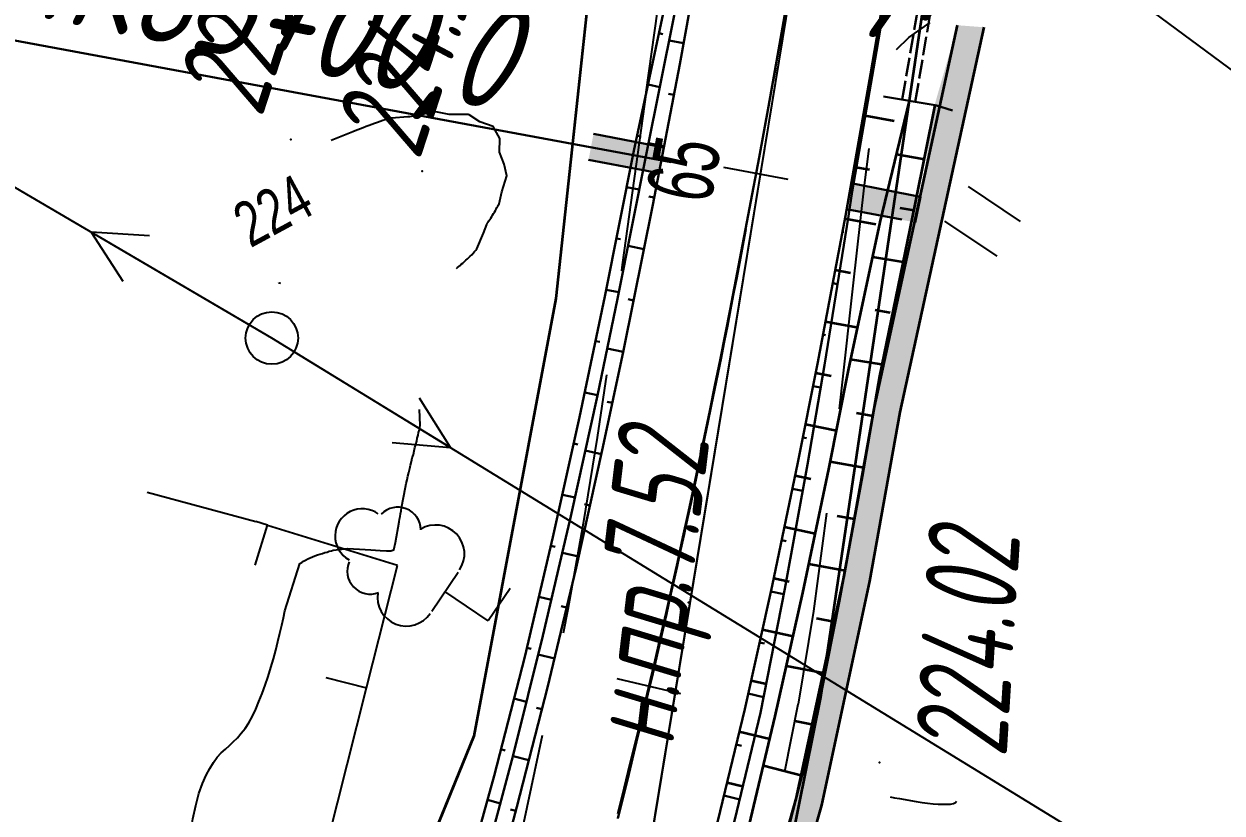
# Model space of a CAD drawing. Header units: millimetres. Extents: x -1799 to 6962, y -1020 to 4121.
# Drawn here: x 3653.22 to 3698.94, y 2945.39 to 2975.51 of the extents above; entities that cross this region are included whole.
import ezdxf
from ezdxf import colors
from ezdxf.entities.mleader import LeaderData, LeaderLine
from ezdxf.math import Vec2, Vec3

# ---------------------------------------------------------------- set-up
doc = ezdxf.new("R2010")
doc.units = ezdxf.units.MM
for name, pattern in [('ACAD_ISO02W100', [15, 12, -3]), ('CONTI', [0]), ('DASHED', [0.75, 0.5, -0.25]), ('STROT', [1.7, 0.5, -1.2])]:
    doc.linetypes.add(name, pattern=pattern)
for name, color, linetype, lineweight in [('10', 1, 'Continuous', 35), ('КОПИЯ_ОСЬ_13_ОТКОСЫ', 7, 'Continuous', 30), ('ОСЬ_ВЕРХ_ПОКРЫТИЯ_ГРАНИЦЫ_ПОЛОС', 7, 'Continuous', 30), ('ОСЬ_ВЕРХ_ПОКРЫТИЯ_ОСЬ', 1, 'Continuous', 30), ('Ось_примыкания', 1, 'Continuous', 35), ('Отметки', 5, 'Continuous', 30), ('Привязка', 250, 'Continuous', 35), ('Тротуар', 40, 'Continuous', 35), ('Трубы мет.', 7, 'ACAD_ISO02W100', 30), ('Уклоны ПЧ', 5, 'Continuous', 30)]:
    doc.layers.add(name, color=color, linetype=linetype, lineweight=lineweight)
for name, color, linetype in [('GOR_BDEFAULT', 212, 'CONTI'), ('NAD_MDEFAULT', 7, 'CONTI'), ('PI_OTDEFAULT', 172, 'CONTI'), ('PI_TTDEFAULT', 5, 'CONTI'), ('SIT_LDEFAULT', 7, 'CONTI'), ('USLZNDEFAULT', 7, 'CONTI'), ('ZAPSKDEFAULT', 7, 'CONTI'), ('КОПИЯ_ОСЬ_ТАНГЕНСЫ', 1, 'Continuous'), ('ОСЬ_ВЕРХ_ПОКРЫТИЯ_ПИКЕТЫ', 1, 'Continuous'), ('ОСЬ_ВЕРХ_ПОКРЫТИЯ_ТАНГЕНСЫ', 1, 'Continuous'), ('разметка', 7, 'Continuous')]:
    doc.layers.add(name, color=color, linetype=linetype)
doc.styles.add('eskd', font='spds.shx', dxfattribs={"width": 1.2, "oblique": 15})
doc.styles.add('SHRFT', font='TXT', dxfattribs={"width": 3.5})
doc.styles.get("Standard").update_dxf_attribs({"font": 'arial.ttf'})
doc.styles.add('ГОСТ', font='', dxfattribs={"oblique": 15, "height": 4})
doc.styles.get('ГОСТ').set_extended_font_data('GOST type A')

# ---------------------------------------------------------------- blocks, each defined once
blk = doc.blocks.new('BL_2011')
at = {"color": 0}
for p, q in [((0, 0), (0, 2.4)), ((1.6, 0), (1.6, 2.4))]:
    blk.add_line(p, q, dxfattribs=at)
blk = doc.blocks.new('BL_104')
at = {"color": 0}
for p, q in [((-0.9, 2), (0.9, 2)), ((0, 0), (0, 2)), ((1.5, 0), (0, 0))]:
    blk.add_line(p, q, dxfattribs=at)
for centre, radius, start, end in [((0, 5.8), 1.04, 358, 185), ((-0.94, 4.8), 0.88, 100, 235), ((0.94, 4.8), 0.88, 305, 80), ((-1, 3.1), 1.1, 115, 270), ((1, 3.1), 1.1, 270, 65)]:
    blk.add_arc(centre, radius, start, end, dxfattribs=at)
blk = doc.blocks.new('BL_20')
at = {"color": 0}
blk.add_circle((0, 0), 1, dxfattribs=at)
blk = doc.blocks.new('*U52')
at = {"layer": 'КОПИЯ_ОСЬ_13_ОТКОСЫ'}
for points in [[(411.850036621094, 715.5778198242191), (413.092803955078, 720.085083007813), (414.262298583984, 724.62109375), (415.339965820313, 729.1884155273441), (416.357879638672, 733.77783203125), (417.323059082031, 738.386962890625), (418.421752929688, 743.9408569335941), (419.550323486328, 749.184814453125), (419.917907714844, 750.937133789063), (420.281829833984, 752.69140625), (420.747406005859, 755.3893432617191), (421.358703613281, 758.9920043945309), (422.112457275391, 763.5032348632809), (422.738861083984, 767.755004882813), (423.951141357422, 776.461547851563)], [(412.617462158203, 716.339111328125), (413.82421875, 720.8670043945309), (414.958526611328, 725.421508789063), (416.027038574219, 729.999633789063), (417.036956787109, 734.5986938476559), (417.807434082031, 738.2914428710941), (418.909423828125, 743.8502807617191), (419.971374511719, 749.110229492188), (420.316650390625, 750.867431640625), (420.658264160156, 752.6264038085941), (421.108001708984, 755.328125), (421.698089599609, 758.9353637695309), (422.073577880859, 761.191650390625), (422.425231933594, 763.4517211914059), (423.063507080078, 767.7017211914059), (424.178009033203, 775.4231567382809)], [(419.388305664063, 748.432006835938), (419.539123535156, 748.399536132813)], [(418.967498779297, 746.4767456054691), (419.420013427734, 746.37939453125)], [(418.546722412109, 744.5215454101559), (418.708160400391, 744.48681640625)], [(418.148895263672, 742.5615844726559), (418.634887695313, 742.4653930664059)], [(417.760772705078, 740.599609375), (417.922241210938, 740.567626953125)], [(417.372650146484, 738.6376342773441), (417.857055664063, 738.541748046875)], [(416.965515136719, 736.6795043945309), (417.12744140625, 736.6455688476559)], [(416.555572509766, 734.7219848632809), (417.041442871094, 734.620239257813)], [(416.133697509766, 732.7670288085941), (416.294311523438, 732.7313842773441)], [(415.700622558594, 730.814453125), (416.182495117188, 730.7075805664059)], [(415.26318359375, 728.862915039063), (415.422271728516, 728.8253784179691)], [(414.803894042969, 726.9163208007809), (415.281127929688, 726.8037719726559)], [(414.344573974609, 724.9697875976559), (414.505401611328, 724.931884765625)], [(413.852447509766, 723.031372070313), (414.332427978516, 722.907592773438)], [(413.353118896484, 721.0947265625), (413.518890380859, 721.0519409179691)], [(412.838317871094, 719.1621704101559), (413.333465576172, 719.025634765625)]]:
    blk.add_lwpolyline(points, dxfattribs=at)
blk = doc.blocks.new('_None')

msp = doc.modelspace()

# ---------------------------------------------------------------- hatches: boundary and pattern name
at = {"layer": 'Тротуар', "lineweight": 30, "ltscale": 7}
for points in [[(3689.855972484404, 2975.383583003108), (3688.849431122662, 2975.461304333446), (3687.986193869156, 2972.475815641147), (3687.422746560196, 2968.916527452332), (3687.20929166204, 2967.937323836063), (3685.670514171603, 2960.878331534018), (3684.512979066154, 2954.426437493798), (3682.689804481672, 2945.928636242089), (3678.467887221583, 2931.065654819285), (3675.168710929933, 2920.675171074842), (3672.484654130365, 2913.344182007399), (3668.355003627375, 2905.03394244836), (3664.503893099327, 2898.174161877868), (3661.321862909166, 2892.933164621157), (3657.76275808886, 2886.142319357407), (3654.92116472321, 2880.858115817805), (3652.984006226741, 2877.357568754268), (3649.399106152743, 2871.89296175578), (3648.876112619715, 2871.064259735321), (3648.641903625141, 2870.73872756624), (3644.543915746452, 2864.28449616154), (3645.123415803633, 2863.413412258414), (3645.398887537778, 2863.788867984352), (3649.482122478288, 2870.196429036011), (3653.840763983239, 2876.840481138242), (3655.799043135028, 2880.379194333603), (3658.649217661246, 2885.679355329287), (3662.201051015765, 2892.456134440762), (3665.367730172331, 2897.670115811204), (3669.239317189271, 2904.566370073159), (3673.404727463445, 2912.948570265819), (3676.115233359431, 2920.351799994161), (3679.425638823692, 2930.777649092873), (3683.660690165541, 2945.6868681837), (3685.494276915919, 2954.233200452675), (3686.651521627509, 2960.68347588965)], [(3677.647848233037, 2970.785160158214), (3674.954189892343, 2971.3093798658), (3674.766430555648, 2970.327164803085), (3677.454094223687, 2969.813393465628)], [(3684.787766846692, 2969.431399139029), (3684.610113420969, 2968.445721229923), (3687.2089507742, 2967.935760045809), (3687.422360158826, 2968.914754873526)]]:
    msp.add_hatch(color=256, dxfattribs=at).paths.add_polyline_path(points)

# ---------------------------------------------------------------- linework, layer by layer
at = {"layer": '10'}
for p, q in [((3677.525964376351, 3002.273480734241), (3673.515964376575, 2965.033480734949)), ((3683.625964376444, 2949.803480734502), (3687.625964376444, 2976.713480734651)), ((3683.625964376444, 2949.803480734502), (3687.625964376444, 2976.713480734651)), ((3673.515964376575, 2965.033480734949), (3670.385964376686, 2948.323480734986)), ((3675.755964376332, 2910.583480734763), (3683.625964376444, 2949.803480734502)), ((3675.755964376332, 2910.583480734763), (3683.625964376444, 2949.803480734502)), ((3670.385964376686, 2948.323480734986), (3653.765964376575, 2907.463480734651))]:
    msp.add_line(p, q, dxfattribs=at)
msp.add_lwpolyline([(3751.805964376612, 3114.223480734428), (3724.9359643765, 3097.063480734279), (3708.645964376463, 3083.113480734092), (3696.475964376537, 3067.103480734316), (3689.535964376593, 3053.053480734502), (3682.645964376463, 3028.403480735061), (3677.525964376351, 3002.273480734241), (3673.515964376575, 2965.033480734949), (3670.385964376686, 2948.323480734986), (3653.765964376575, 2907.463480734651), (3639.005964376332, 2882.743480734912), (3625.715964376295, 2865.653480735061), (3592.505964376332, 2834.923480734614), (3493.495964376556, 2731.233480734204), (3483.275964376351, 2723.163480734837), (3391.29596437637, 2664.393480734353), (3376.695964376277, 2652.193480734167), (3361.055964376612, 2633.243480734912), (3356.615964376668, 2613.263480734465), (3360.79596437637, 2590.303480734502)], dxfattribs=at)
at = {"layer": 'GOR_BDEFAULT', "color": 212, "flags": 128}
for points, elevation in [([(3667.251700376402, 2971.919213734952), (3667.171700376444, 2971.899216735189), (3667.091700376428, 2971.879212735606), (3667.011700376412, 2971.849213735585), (3666.911700376435, 2971.819214735565), (3666.8117003764, 2971.789216734854), (3666.711700376423, 2971.749215735507), (3666.601700376437, 2971.70921473523), (3666.501700376402, 2971.669213734952), (3666.391700376416, 2971.629212735606), (3666.28170037643, 2971.589211735328), (3666.171700376444, 2971.549218735111), (3666.0617003764, 2971.509217735765), (3665.961700376423, 2971.469216735487), (3665.861700376447, 2971.429215735209), (3665.771700376421, 2971.389214735863)], 224), ([(3667.251700376402, 2971.919213734952), (3667.171700376444, 2971.899216735189), (3667.091700376428, 2971.879212735606), (3667.011700376412, 2971.849213735585), (3666.911700376435, 2971.819214735565), (3666.8117003764, 2971.789216734854), (3666.711700376423, 2971.749215735507), (3666.601700376437, 2971.70921473523), (3666.501700376402, 2971.669213734952), (3666.391700376416, 2971.629212735606), (3666.28170037643, 2971.589211735328), (3666.171700376444, 2971.549218735111), (3666.0617003764, 2971.509217735765), (3665.961700376423, 2971.469216735487), (3665.861700376447, 2971.429215735209), (3665.771700376421, 2971.389214735863)], 224), ([(3669.731700376442, 2966.179215735209), (3669.771700376421, 2966.20921473523), (3669.8117003764, 2966.249215735507), (3669.861700376447, 2966.289216734854), (3669.911700376435, 2966.339211735328), (3669.971700376433, 2966.379212735606), (3670.021700376421, 2966.429215735209), (3670.081700376419, 2966.489212735009), (3670.141700376416, 2966.539216734854), (3670.191700376405, 2966.589211735328), (3670.251700376402, 2966.649216735189), (3670.3117003764, 2966.699212734972), (3670.361700376447, 2966.759217735765), (3670.411700376435, 2966.819214735565), (3670.461700376423, 2966.869217735169), (3670.501700376402, 2966.929215735209), (3670.761700376412, 2967.529213735287), (3670.881700376407, 2967.859215734911), (3670.901700376426, 2967.899216735189), (3670.931700376395, 2967.939217735467), (3670.961700376423, 2967.989212735009), (3671.001700376402, 2968.049218735111), (3671.03170037643, 2968.099213735585), (3671.071700376409, 2968.159211734695), (3671.101700376437, 2968.20921473523), (3671.141700376416, 2968.26921173503), (3671.171700376444, 2968.329216734891), (3671.211700376423, 2968.389214735863), (3671.241700376451, 2968.439217735467), (3671.271700376421, 2968.499215735507), (3671.301700376449, 2968.549218735111), (3671.331700376419, 2968.599213735585), (3671.351700376437, 2968.649216735189), (3671.451700376414, 2969.099213735585), (3671.651700376426, 2969.70921473523), (3671.54170037644, 2970.159211734695), (3671.371700376398, 2970.609215734911), (3671.381700376407, 2971.139214735863), (3671.131700376407, 2971.589211735328), (3670.621700376398, 2971.779213735287), (3670.211700376423, 2972.039216734854), (3670.171700376444, 2972.049218735111), (3670.121700376398, 2972.049218735111), (3670.071700376409, 2972.059212735307), (3670.021700376421, 2972.059212735307), (3669.961700376423, 2972.059212735307), (3669.901700376426, 2972.059212735307), (3669.851700376437, 2972.059212735307), (3669.79170037644, 2972.059212735307), (3669.741700376451, 2972.059212735307), (3669.681700376395, 2972.059212735307), (3669.631700376407, 2972.049218735111), (3669.571700376409, 2972.049218735111), (3669.53170037643, 2972.059212735307), (3669.481700376442, 2972.059212735307), (3669.441700376405, 2972.059212735307), (3668.941700376405, 2972.149216735189), (3668.881700376407, 2972.139214735863), (3668.821700376409, 2972.129212735606), (3668.751700376402, 2972.119217735169), (3668.681700376395, 2972.109215734911), (3668.601700376437, 2972.099213735585), (3668.521700376421, 2972.079216734891), (3668.441700376405, 2972.059212735307), (3668.371700376398, 2972.049218735111), (3668.29170037644, 2972.029213735287), (3668.211700376423, 2972.01921173503), (3668.131700376407, 2971.999215735507), (3668.0617003764, 2971.989212735009), (3667.991700376451, 2971.979210735683), (3667.931700376395, 2971.969216735487), (3667.871700376398, 2971.95921473523), (3667.251700376402, 2971.919213734952)], 224), ([(3665.771700376421, 2971.389214735863), (3664.941700376405, 2971.059212735307)], 224), ([(3662.961700376423, 2965.609215734911), (3662.951700376414, 2965.639214735863)], 226), ([(3662.961700376423, 2965.609215734911), (3662.951700376414, 2965.639214735863)], 226), ([(3663.021700376421, 2965.599213735585), (3662.961700376423, 2965.609215734911)], 226), ([(3663.021700376421, 2965.599213735585), (3662.961700376423, 2965.609215734911)], 226), ([(3663.021700376421, 2965.599213735585), (3662.961700376423, 2965.609215734911)], 226), ([(3663.021700376421, 2965.599213735585), (3662.961700376423, 2965.609215734911)], 226), ([(3646.761994376438, 2913.719098735054), (3646.961700376423, 2913.639214735863), (3647.161700376435, 2913.559212735307), (3647.361700376447, 2913.469216735487), (3647.571700376409, 2913.389214735863), (3647.771700376421, 2913.309212735307), (3647.981700376442, 2913.229210735683), (3648.191700376405, 2913.149216735189), (3648.401700376426, 2913.069214735565), (3648.611700376447, 2912.989212735009), (3648.821700376409, 2912.919213734952), (3649.021700376421, 2912.849213735585), (3649.231700376442, 2912.779213735287), (3649.421700376444, 2912.70921473523), (3649.611700376447, 2912.649216735189), (3649.79170037644, 2912.599213735585), (3649.961700376423, 2912.539216734854), (3650.131700376407, 2912.499215735507), (3650.28170037643, 2912.45921473523), (3650.421700376444, 2912.419213734952), (3650.551700376449, 2912.389214735863), (3651.361700376447, 2912.549218735111), (3651.651700376426, 2912.949212734972), (3652.691700376405, 2913.369217735169), (3652.871700376398, 2913.409211734695), (3653.071700376409, 2913.449212734972), (3653.29170037644, 2913.489212735009), (3653.511700376412, 2913.529213735287), (3653.751700376402, 2913.569214735565), (3653.991700376451, 2913.609215734911), (3654.241700376451, 2913.649216735189), (3654.491700376451, 2913.689217735467), (3654.741700376451, 2913.729210735683), (3654.981700376442, 2913.76921173503), (3655.221700376433, 2913.809212735307), (3655.441700376405, 2913.849213735585), (3655.661700376435, 2913.889214735863), (3655.861700376447, 2913.919213734952), (3656.04170037644, 2913.95921473523), (3657.071700376409, 2914.329216734891), (3657.261700376412, 2914.539216734854), (3657.451700376414, 2914.839211735328), (3657.471700376433, 2914.889214735863), (3657.501700376402, 2914.949212734972), (3657.53170037643, 2914.999215735507), (3657.5617003764, 2915.069214735565), (3657.601700376437, 2915.129212735606), (3657.631700376407, 2915.199212734972), (3657.671700376444, 2915.279213735287), (3657.711700376423, 2915.349213735585), (3657.751700376402, 2915.429215735209), (3657.79170037644, 2915.509217735765), (3657.831700376419, 2915.589211735328), (3657.881700376407, 2915.679215735209), (3657.921700376444, 2915.759217735765), (3657.961700376423, 2915.839211735328), (3658.011700376412, 2915.929215735209), (3658.051700376449, 2916.009217735765), (3658.091700376428, 2916.099213735585), (3658.131700376407, 2916.179215735209), (3658.171700376444, 2916.26921173503), (3658.211700376423, 2916.359215734911), (3658.251700376402, 2916.449212734972), (3658.28170037643, 2916.549218735111), (3658.3117003764, 2916.659211734695), (3658.341700376428, 2916.76921173503), (3658.371700376398, 2916.889214735863), (3658.391700376416, 2917.01921173503), (3658.421700376444, 2917.159211734695), (3658.431700376395, 2917.309212735307), (3658.451700376414, 2917.469216735487), (3658.461700376423, 2917.639214735863), (3658.461700376423, 2917.819214735565), (3658.461700376423, 2918.01921173503), (3658.461700376423, 2918.229210735683), (3658.451700376414, 2918.449212734972), (3658.451700376414, 2918.679215735209), (3658.431700376395, 2918.919213734952), (3658.421700376444, 2919.159211734695), (3658.411700376435, 2919.419213734952), (3658.391700376416, 2919.679215735209), (3658.371700376398, 2919.949212734972), (3658.361700376447, 2920.219216735487), (3658.341700376428, 2920.489212735009), (3658.321700376409, 2920.76921173503), (3658.3117003764, 2921.049218735111), (3658.29170037644, 2921.339211735328), (3658.28170037643, 2921.619217735169), (3658.261700376412, 2921.899216735189), (3658.251700376402, 2922.189217735467), (3658.241700376451, 2922.469216735487), (3658.241700376451, 2922.749215735507), (3658.231700376442, 2923.01921173503), (3658.231700376442, 2923.299218735111), (3658.231700376442, 2923.569214735565), (3658.231700376442, 2923.839211735328), (3658.231700376442, 2924.099213735585), (3658.241700376451, 2924.349213735585), (3658.251700376402, 2924.599213735585), (3658.261700376412, 2924.839211735328), (3658.28170037643, 2925.069214735565), (3658.301700376449, 2925.299218735111), (3658.321700376409, 2925.51921173503), (3658.341700376428, 2925.729210735683), (3658.371700376398, 2925.939217735467), (3658.401700376426, 2926.169213734952), (3658.431700376395, 2926.409211734695), (3658.461700376423, 2926.669213734952), (3658.501700376402, 2926.949212734972), (3658.53170037643, 2927.26921173503), (3658.571700376409, 2927.629212735606), (3658.611700376447, 2928.029213735287), (3658.641700376416, 2928.469216735487), (3658.681700376395, 2928.979210735683), (3658.721700376433, 2929.549218735111), (3658.751700376402, 2930.179215735209), (3658.78170037643, 2930.889214735863), (3658.821700376409, 2931.669213734952), (3658.851700376437, 2932.51921173503), (3658.881700376407, 2933.429215735209), (3658.911700376435, 2934.379212735606), (3658.951700376414, 2935.359215734911), (3658.981700376442, 2936.369217735169), (3659.021700376421, 2937.389214735863), (3659.071700376409, 2938.409211734695), (3659.121700376398, 2939.409211734695), (3659.171700376444, 2940.399216735189), (3659.231700376442, 2941.339211735328), (3659.301700376449, 2942.239212735009), (3659.381700376407, 2943.089211735328), (3659.461700376423, 2943.859215734911), (3659.5617003764, 2944.549218735111), (3659.661700376435, 2945.159211734695), (3659.78170037643, 2945.679215735209), (3659.901700376426, 2946.129212735606), (3660.03170037643, 2946.509217735765), (3660.171700376444, 2946.829216734891), (3660.3117003764, 2947.089211735328), (3660.451700376414, 2947.319214735565), (3660.601700376437, 2947.51921173503), (3660.751700376402, 2947.679215735209), (3660.911700376435, 2947.829216734891), (3661.0617003764, 2947.969216735487), (3661.211700376423, 2948.109215734911), (3661.371700376398, 2948.259217735765), (3661.511700376412, 2948.429215735209), (3661.661700376435, 2948.609215734911), (3661.801700376449, 2948.829216734891), (3661.941700376405, 2949.079216734891), (3662.071700376409, 2949.349213735585), (3662.191700376405, 2949.639214735863), (3662.3117003764, 2949.949212734972), (3662.431700376395, 2950.26921173503), (3662.54170037644, 2950.599213735585), (3662.641700376416, 2950.939217735467), (3662.741700376451, 2951.26921173503), (3662.831700376419, 2951.609215734911), (3662.911700376435, 2951.939217735467), (3662.991700376451, 2952.249215735507), (3663.0617003764, 2952.559212735307), (3663.131700376407, 2952.839211735328), (3663.181700376395, 2953.109215734911), (3663.751700376402, 2954.909211734695), (3663.821700376409, 2954.949212734972), (3663.891700376416, 2954.999215735507), (3663.971700376433, 2955.039216734854), (3664.051700376449, 2955.089211735328), (3664.141700376416, 2955.129212735606), (3664.231700376442, 2955.169213734952), (3664.321700376409, 2955.199212734972), (3664.421700376444, 2955.239212735009), (3664.511700376412, 2955.26921173503), (3664.611700376447, 2955.299218735111), (3664.701700376414, 2955.329216734891), (3664.79170037644, 2955.349213735585), (3664.871700376398, 2955.379212735606), (3664.951700376414, 2955.399216735189), (3665.021700376421, 2955.419213734952), (3665.571700376409, 2955.489212735009), (3666.021700376421, 2955.45921473523), (3666.461700376423, 2955.429215735209), (3666.8117003764, 2955.409211734695), (3667.0617003764, 2955.399216735189), (3667.221700376433, 2955.399216735189), (3667.331700376419, 2955.439217735467), (3667.401700376426, 2955.719216735487), (3667.54170037644, 2956.509217735765), (3667.551700376449, 2956.609215734911), (3667.571700376409, 2956.70921473523), (3667.591700376428, 2956.809212735307), (3667.611700376447, 2956.929215735209), (3667.631700376407, 2957.049218735111), (3667.651700376426, 2957.169213734952), (3667.681700376395, 2957.299218735111), (3667.701700376414, 2957.429215735209), (3667.731700376442, 2957.559212735307), (3667.761700376412, 2957.699212734972), (3667.78170037643, 2957.829216734891), (3667.8117003764, 2957.969216735487), (3667.841700376428, 2958.109215734911), (3667.871700376398, 2958.249215735507), (3667.911700376435, 2958.389214735863), (3667.941700376405, 2958.539216734854), (3667.971700376433, 2958.669213734952), (3668.011700376412, 2958.809212735307), (3668.04170037644, 2958.949212734972), (3668.081700376419, 2959.079216734891), (3668.111700376447, 2959.20921473523), (3668.141700376416, 2959.339211735328), (3668.171700376444, 2959.45921473523), (3668.211700376423, 2959.579216734891), (3668.231700376442, 2959.699212734972), (3668.261700376412, 2959.809212735307), (3668.28170037643, 2959.909211734695), (3668.3117003764, 2960.009217735765), (3668.331700376419, 2960.099213735585), (3668.341700376428, 2960.189217735467), (3668.3117003764, 2960.789216734854)], 224), ([(3686.271700376421, 2946.009217735765), (3686.441700376405, 2945.969216735487), (3686.631700376407, 2945.939217735467), (3686.841700376428, 2945.899216735189), (3687.051700376449, 2945.859215734911), (3687.271700376421, 2945.829216734891), (3687.491700376451, 2945.789216734854), (3687.701700376414, 2945.759217735765), (3687.911700376435, 2945.739212735009), (3688.111700376447, 2945.719216735487), (3688.29170037644, 2945.719216735487), (3688.441700376405, 2945.719216735487), (3688.581700376419, 2945.729210735683), (3688.691700376405, 2945.749215735507), (3688.761700376412, 2945.789216734854), (3688.801700376449, 2945.839211735328)], 224)]:
    msp.add_lwpolyline(points, dxfattribs=dict(at, elevation=elevation))
at = {"layer": 'PI_TTDEFAULT', "color": 5}
for p in [(3663.401700376426, 2971.099213735585, 223.878), (3668.411700376435, 2969.889214735863, 224.32), (3678.581700376419, 2953.429215735209, 223.778), (3685.871700376398, 2947.319214735565, 224.019)]:
    msp.add_point(p, dxfattribs=at)
at = {"layer": 'SIT_LDEFAULT', "color": 7}
for p, q in [((3677.381700376407, 2975.989212735009), (3676.951700376414, 2972.909211734695)), ((3686.981700376442, 2974.999215735507), (3687.801700376449, 2975.559212735307)), ((3686.521700376421, 2974.529213735287), (3686.981700376442, 2974.999215735507)), ((3662.681700376395, 2963.51921173503), (3645.78170037643, 2973.419213734952)), ((3676.961700376423, 2972.909211734695), (3676.501700376402, 2969.609215734911)), ((3685.28170037643, 2969.259217735765), (3685.471700376433, 2970.749215735507)), ((3676.501700376402, 2969.609215734911), (3676.051700376449, 2966.309212735307)), ((3684.871700376398, 2965.629212735606), (3685.28170037643, 2969.259217735765)), ((3661.821700376409, 2964.029213735287), (3655.78170037643, 2967.559212735307)), ((3655.78170037643, 2967.559212735307), (3657.001700376402, 2965.689217735467)), ((3658.011700376412, 2967.419213734952), (3655.78170037643, 2967.559212735307)), ((3676.051700376449, 2966.309212735307), (3676.021700376421, 2966.079216734891)), ((3684.421700376444, 2961.489212735009), (3684.871700376398, 2965.629212735606)), ((3699.441700376405, 2940.95921473523), (3662.681700376395, 2963.51921173503)), ((3663.53170037643, 2962.999215735507), (3669.501700376402, 2959.339211735328)), ((3675.451700376414, 2962.119217735169), (3675.091700376428, 2959.719216735487)), ((3684.341700376428, 2960.819214735565), (3684.421700376444, 2961.489212735009)), ((3669.501700376402, 2959.339211735328), (3668.321700376409, 2961.229210735683)), ((3667.271700376421, 2959.529213735287), (3669.501700376402, 2959.339211735328)), ((3675.091700376428, 2959.719216735487), (3674.5617003764, 2956.439217735467)), ((3662.071700376409, 2956.509217735765), (3657.921700376444, 2957.629212735606)), ((3683.361700376447, 2953.089211735328), (3683.861700376447, 2956.839211735328)), ((3662.051700376449, 2954.849213735585), (3662.521700376421, 2956.379212735606)), ((3662.521700376421, 2956.379212735606), (3662.071700376409, 2956.51921173503)), ((3667.471700376433, 2954.839211735328), (3662.521700376421, 2956.369217735169)), ((3674.5617003764, 2956.439217735467), (3673.981700376442, 2953.159211734695)), ((3666.29170037644, 2950.169213734952), (3667.471700376433, 2954.839211735328)), ((3673.981700376442, 2953.159211734695), (3673.801700376449, 2952.259217735765)), ((3682.771700376421, 2949.539216734854), (3683.361700376447, 2953.089211735328)), ((3664.741700376451, 2950.559212735307), (3666.29170037644, 2950.169213734952)), ((3663.851700376437, 2940.479210735683), (3666.29170037644, 2950.169213734952)), ((3682.251700376402, 2946.969216735487), (3682.761700376412, 2949.539216734854)), ((3673.001700376402, 2948.349213735585), (3672.28170037643, 2944.999215735507))]:
    msp.add_line(p, q, dxfattribs=at)
at = {"layer": 'КОПИЯ_ОСЬ_13_ОТКОСЫ'}
for points in [[(3670.684040086557, 2943.062810887036), (3671.891071336557, 2947.590703953442), (3673.025348680307, 2952.145208347973), (3674.093708055307, 2956.72339438313), (3675.103961961557, 2961.322454441723), (3675.874469774057, 2965.015142430005), (3676.976032274057, 2970.574041355786), (3678.038043992807, 2975.833990086255), (3678.383258836557, 2977.591192234692), (3678.725055711557, 2979.350164402661), (3679.174762742807, 2982.051824558911), (3679.765094774057, 2985.659124363598), (3680.140583055307, 2987.915349949536), (3680.492145555307, 2990.175481785473), (3681.130329149057, 2994.425481785473), (3682.244586961557, 3002.146917332348)], [(3671.426715867807, 2943.35034750813), (3672.035114305307, 2945.617254246411), (3673.195270555307, 2950.17261313313), (3674.287067430307, 2954.751653660473), (3675.316852586557, 2959.351568211255), (3676.101032274057, 2963.044805515942), (3677.219684617807, 2968.60425375813), (3678.242633836557, 2973.979131687817), (3679.205036180307, 2979.26733969563), (3679.682575242807, 2981.965642918286), (3680.309528367807, 2985.568181980786), (3681.227497117807, 2990.92505453938), (3681.804157274057, 2994.314947117505), (3683.066852586557, 3002.012090672192)], [(3679.601013008893, 2944.666756280151), (3680.722595040143, 2949.356148369995), (3681.772399727643, 2954.05561126062), (3682.757263008893, 2958.762520440308), (3683.503845040143, 2962.531868584839), (3684.563903633893, 2968.189766534058), (3685.518981758893, 2973.590218194214), (3685.824157540143, 2975.373055108276), (3686.274352852643, 2978.047066338745), (3686.724548165143, 2980.769905694214), (3687.314391915143, 2984.398995049683), (3688.039489571393, 2988.932442315308), (3688.711852852643, 2993.181892998901), (3689.974548165143, 3000.879036553589)], [(3679.843200508893, 2943.107430108276), (3680.427673165143, 2945.454414971558), (3681.322204415143, 2949.214180596558), (3682.252380196393, 2953.949043877808), (3683.117614571393, 2958.687386162964), (3683.767516915143, 2962.479317315308), (3684.681579415143, 2968.167671807495), (3684.828063790143, 2969.11566985437), (3685.757751290143, 2974.466560967651), (3686.058044258893, 2976.250008233276), (3686.354430977643, 2978.033272393433), (3686.816345040143, 2980.75434172937), (3687.421813790143, 2984.381050713745), (3688.166442696393, 2988.911446221558), (3690.478454415143, 2992.892159112183), (3691.940368477643, 3000.556648858276)], [(3685.838805977643, 2975.458687432495), (3685.866638008893, 2975.453987725464)], [(3678.387165086557, 2974.774602879223), (3677.844196336557, 2974.873418797192)], [(3685.500915352643, 2973.487434991089), (3685.584899727643, 2973.47260344812)], [(3678.019977586557, 2972.808660496411), (3677.822223680307, 2972.846258152661)], [(3685.152770821393, 2971.51801360437), (3685.184509102643, 2971.512337334839)], [(3677.645954149057, 2970.843938816723), (3677.053668992807, 2970.956670750317)], [(3684.804138008893, 2969.548531182495), (3684.900329415143, 2969.531624444214)], [(3677.271930711557, 2968.879217137036), (3677.069782274057, 2968.917669285473)], [(3684.449645821393, 2967.580269463745), (3684.511169258893, 2967.568733819214)], [(3676.880329149057, 2966.917974461255), (3676.275348680307, 2967.039617527661)], [(3684.081481758893, 2965.614449151245), (3684.265563790143, 2965.579903252808)], [(3676.485797899057, 2964.957220066723), (3676.281696336557, 2964.99829672688)], [(3683.713317696393, 2963.648628838745), (3683.808532540143, 2963.63080657312)], [(3676.090778367807, 2962.996648777661), (3675.479938524057, 2963.126287449536)], [(3683.335876290143, 2961.684578545776), (3683.621520821393, 2961.627998955933)], [(3675.675251024057, 2961.040227879223), (3675.470172899057, 2961.083868015942)], [(3682.947692696393, 2959.722664483276), (3683.076598946393, 2959.697151787964)], [(3675.256793992807, 2959.084478367505), (3674.642536180307, 2959.222051609692)], [(3682.548278633893, 2957.762947686401), (3682.934020821393, 2957.682198174683)], [(3674.819782274057, 2957.132818211255), (3674.614215867807, 2957.178838719067)], [(3682.138610665143, 2955.805367119995), (3682.300720040143, 2955.77143157312)], [(3674.383258836557, 2955.181158055005), (3673.766071336557, 2955.319280613598)], [(3681.726013008893, 2953.848396905151), (3682.211364571393, 2953.739937432495)], [(3673.925251024057, 2953.234258640942), (3673.720661180307, 2953.283025730786)], [(3681.289977852643, 2951.896492608276), (3681.485290352643, 2951.852852471558)], [(3673.461383836557, 2951.28882407063), (3672.848590867807, 2951.434942234692)], [(3680.853942696393, 2949.944588311401), (3681.439880196393, 2949.813728936401)], [(3672.984821336557, 2949.34644125813), (3672.782184617807, 2949.398077000317)], [(3680.397888008893, 2947.997383721558), (3680.598571602643, 2947.949288018433)], [(3672.491168992807, 2947.408330906567), (3671.883747117807, 2947.563116062817)], [(3679.932555977643, 2946.052315362183), (3680.535583321393, 2945.907967217651)], [(3671.996051805307, 2945.470586765942), (3671.788532274057, 2945.525457371411)]]:
    msp.add_lwpolyline(points, dxfattribs=at)
at = {"layer": 'КОПИЯ_ОСЬ_ТАНГЕНСЫ'}
msp.add_line((3668.278458643626, 2890.250770822552), (3698.831687036416, 3076.501332049643), dxfattribs=at)
at = {"layer": 'ОСЬ_ВЕРХ_ПОКРЫТИЯ_ГРАНИЦЫ_ПОЛОС', "linetype": 'Continuous'}
msp.add_lwpolyline([(3679.601013008893, 2944.666756280151), (3680.722595040143, 2949.356148369995), (3681.772399727643, 2954.05561126062), (3682.757263008893, 2958.762520440308), (3683.503845040143, 2962.531868584839), (3684.563903633893, 2968.189766534058), (3684.563903633893, 2968.189766534058)], dxfattribs=at)
at = {"layer": 'ОСЬ_ВЕРХ_ПОКРЫТИЯ_ОСЬ'}
msp.add_lwpolyline([(3675.877047358439, 2945.361122958747), (3676.118712835081, 2946.316960913514), (3676.357125065153, 2947.273615528283), (3676.592347765583, 2948.23105939423), (3676.82444485304, 2949.189265768428), (3677.053480436365, 2950.1482085487), (3677.279518809062, 2951.107862255921), (3677.502624441937, 2952.068202039612), (3677.722861976139, 2953.029203640682), (3677.940296216237, 2953.990843408194), (3678.154992123667, 2954.953098251869), (3678.367014810074, 2955.915945657914), (3678.576429531162, 2956.879363665742), (3678.783301680824, 2957.843330845621), (3678.98769678479, 2958.807826299605), (3679.189680495512, 2959.772829639179), (3679.389318585929, 2960.738320980606), (3679.586676944813, 2961.704280916055), (3679.781821571125, 2962.670690519189), (3679.974818569181, 2963.637531320018), (3680.165734143704, 2964.604785287206), (3680.541586315006, 2966.540462771815), (3680.909909556018, 2968.477587155451), (3681.271236658251, 2970.416028865066), (3681.626101602547, 2972.355664139998), (3681.975039437219, 2974.296374594246), (3682.318586162271, 2976.238046767575)], dxfattribs=at)
at = {"layer": 'ОСЬ_ВЕРХ_ПОКРЫТИЯ_ПИКЕТЫ'}
for p, q in [((3682.385682566392, 2969.56926816461), (3679.927723581912, 2970.025817865891)), ((3682.385682566392, 2969.56926816461), (3679.927723581912, 2970.025817865891)), ((3678.28715877492, 2949.933222979692), (3675.85450453152, 2950.509585132276))]:
    msp.add_line(p, q, dxfattribs=at)
at = {"layer": 'ОСЬ_ВЕРХ_ПОКРЫТИЯ_ТАНГЕНСЫ'}
msp.add_line((3668.281700375848, 2890.249214736198), (3698.831687036416, 3076.501332049643), dxfattribs=at)
at = {"layer": 'Ось_примыкания', "color": 0}
for p, q in [((3685.31406227052, 2972.012569868391), (3686.423881535864, 2971.81629663558)), ((3687.579115152223, 2970.341859090527), (3686.51790907491, 2970.532314415475)), ((3684.89392101623, 2970.055836830673), (3685.484731320563, 2969.951351125178)), ((3687.183698372022, 2968.391708678951), (3686.659131136033, 2968.473286338535)), ((3684.544572480207, 2968.086589506281), (3685.724031293425, 2967.865607180086)), ((3686.775218183009, 2966.421693769668), (3685.607779277672, 2966.613236874727)), ((3684.176263011914, 2966.120794976515), (3684.76600870491, 2966.010300761473)), ((3686.268076829883, 2964.486089934048), (3685.69683881524, 2964.578687486623)), ((3683.807953543592, 2964.155000445818), (3684.987477502154, 2963.934005913709)), ((3685.948054527145, 2962.511859519792), (3684.757213408602, 2962.704894595233)), ((3683.436109900484, 2962.189886977349), (3684.024736136149, 2962.073299770628)), ((3685.612071205958, 2960.540302446497), (3684.993565826744, 2960.647237884265)), ((3683.047525502547, 2960.227999578615), (3684.224591090586, 2959.994862180588)), ((3685.271339689769, 2958.569540655625), (3683.986173122345, 2958.791737349157)), ((3682.653622278458, 2958.267195337837), (3683.240839913991, 2958.144327216235)), ((3684.913030893988, 2956.601914427628), (3684.247656287111, 2956.724271195394)), ((3682.244017001425, 2956.309588759591), (3683.418521240421, 2956.063838086476)), ((3684.551312890058, 2954.634896357928), (3683.172623759378, 2954.888425640215)), ((3681.834411724392, 2954.351982180414), (3682.421698327767, 2954.229099627969)), ((3684.178433992327, 2952.670009602246), (3683.466957579725, 2952.810919128743)), ((3681.402382739305, 2952.399225909648), (3682.573560008264, 2952.137598694687)), ((3683.789876656587, 2950.70811684375), (3682.319250429116, 2950.999377722305)), ((3680.966353277248, 2950.447334953037), (3681.551905640992, 2950.316529447598)), ((3680.517448838082, 2948.498421560426), (3681.684477458863, 2948.219298316551)), ((3683.401319320876, 2948.746224085254), (3682.642169505978, 2948.896575437312)), ((3682.914888021312, 2946.80633477812), (3681.437077609075, 2947.185315470596)), ((3680.052221718719, 2946.553283075255), (3680.635649075275, 2946.413742250216))]:
    msp.add_line(p, q, dxfattribs=at)
for points in [[(3680.763840177658, 2944.37158718278), (3681.890305021408, 2949.079533960124), (3682.944015958908, 2953.795659448405), (3683.931808927658, 2958.517400171061), (3684.680832365158, 2962.297185327311), (3685.89285796448, 2967.940620665823), (3687.011210913139, 2972.577726813418)], [(3681.955246427658, 2943.064275171061), (3683.164230802658, 2947.778630639811), (3683.396652677658, 2948.72266140153), (3684.340012052658, 2953.48584499528), (3685.215988615158, 2958.249394799967), (3685.874680021408, 2962.059209253092), (3687.036406304755, 2967.68696956375), (3687.243098693269, 2968.675917670515), (3687.996939427287, 2972.409384020058)]]:
    msp.add_lwpolyline(points, dxfattribs=at)
at = {"layer": 'Привязка', "lineweight": 30, "ltscale": 7}
msp.add_lwpolyline([(3677.915619207613, 2970.23136557584), (3645.936339049667, 2976.161292288837)], dxfattribs=at)
at = {"layer": 'разметка', "linetype": 'DASHED', "lineweight": 30, "ltscale": 14}
msp.add_lwpolyline([(3655.541692947629, 2893.718351541472, 0.04079177819761304), (3669.860088317228, 2925.061603887391, 0.02541355372738007), (3676.59859120707, 2948.114571622026, 0.01046947640508994)], format="xyb", dxfattribs=at)
at = {"layer": 'разметка', "linetype": 'STROT', "lineweight": 30}
msp.add_arc((2780.029464122965, 3135.036188403529), 916.1611901987303, 349.7272519195318, 350.8606047106599, dxfattribs=at)
at = {"layer": 'разметка', "lineweight": 30, "ltscale": 7}
msp.add_arc((3298.598003042289, 3038.903784769972), 388.7507245998953, 346.4943676646946, 349.4421313218977, dxfattribs=at)
at = {"layer": 'Тротуар', "linetype": 'Continuous'}
for points in [[(3644.543915745811, 2864.28449616154), (3648.641903625141, 2870.73872756624), (3652.984006226741, 2877.357568754268), (3654.92116472321, 2880.858115817805), (3657.76275808886, 2886.142319357407), (3660.579825484669, 2891.699040796061), (3664.503893099327, 2898.174161877868), (3668.355003627375, 2905.03394244836), (3672.484654130365, 2913.344182007399), (3675.168710929933, 2920.675171074842), (3678.467887221583, 2931.065654819285), (3682.689804481905, 2945.92863624302), (3684.512979066154, 2954.426437493798), (3685.670514171603, 2960.878331534018), (3688.849431123041, 2975.461304334377)], [(3645.324800058248, 2863.648747170729), (3649.482122478288, 2870.196429036011), (3653.840763983239, 2876.840481138242), (3655.799043135028, 2880.379194333603), (3658.649217661246, 2885.679355329287), (3661.454646182867, 2891.213118857157), (3665.367730172331, 2897.670115811204), (3669.239317189271, 2904.566370073159), (3673.404727463445, 2912.948570265819), (3676.115233359431, 2920.351799994161), (3679.425638823692, 2930.777649092873), (3683.660690165541, 2945.6868681837), (3685.494276915919, 2954.233200452675), (3686.651521627509, 2960.68347588965), (3689.855972484404, 2975.383583003108)]]:
    msp.add_lwpolyline(points, dxfattribs=at)
at = {"layer": 'Тротуар', "lineweight": 30, "ltscale": 7}
for points in [[(3688.002713991047, 2972.408397839789), (3688.650378315893, 2972.209012040322)], [(3677.648190751943, 2970.794397117023), (3674.954189892489, 2971.309379866731)], [(3677.454094223396, 2969.813393465628), (3674.766430555968, 2970.327164803085)], [(3687.422360158826, 2968.914754873526), (3684.787766846692, 2969.431399139029)], [(3686.718515695315, 2968.044307237876), (3684.610113421289, 2968.445721229923)]]:
    msp.add_lwpolyline(points, dxfattribs=at)
at = {"layer": 'Тротуар', "ltscale": 7}
msp.add_lwpolyline([(3687.422360158826, 2968.914754873526), (3687.2089507742, 2967.935760045809)], dxfattribs=at)
at = {"layer": 'Трубы мет.', "lineweight": 30, "ltscale": 0.06}
for points in [[(3686.735852436695, 2972.624752556359), (3689.268331265144, 2987.4536414737)], [(3687.228716692489, 2972.540581157816), (3689.761195522335, 2987.369470075158)]]:
    msp.add_lwpolyline(points, dxfattribs=at)
at = {"layer": 'Трубы мет.', "lineweight": 30}
msp.add_lwpolyline([(3687.996939427287, 2972.409384020058), (3686.025482398991, 2972.746069605847)], dxfattribs=at)

# ---------------------------------------------------------------- block references
at = {"layer": 'USLZNDEFAULT', "color": 7, "rotation": 56}
for name, p in [('BL_20', (3662.681700376395, 2963.51921173503)), ('BL_104', (3670.941700376405, 2952.719216735487))]:
    msp.add_blockref(name, p, dxfattribs=at)
at = {"layer": 'ZAPSKDEFAULT', "color": 7, "rotation": 56}
msp.add_blockref('BL_2011', (3690.351700376437, 2966.639214735863), dxfattribs=at)
at = {"layer": 'КОПИЯ_ОСЬ_13_ОТКОСЫ'}
msp.add_blockref('*U52', (3258.066791793108, 2226.723744223279), dxfattribs=at)

# ---------------------------------------------------------------- texts
at = {"layer": 'GOR_BDEFAULT', "color": 212, "style": 'SHRFT', "width": 0.75}
msp.add_text('224', height=1.722262, rotation=28.505147, dxfattribs=at).set_placement((3661.864685376417, 2966.943139735994, 224))
at = {"layer": 'NAD_MDEFAULT', "color": 7, "style": 'eskd', "oblique": 10, "width": 0.8}
msp.add_text('н.пр.7.52', height=3.5, rotation=83.172402, dxfattribs=at).set_placement((3677.981959376377, 2947.912986735267))
at = {"layer": 'PI_OTDEFAULT', "color": 172, "style": 'eskd', "oblique": 10, "width": 0.8}
for s, rotation, p in [('223.88', 72, (3662.292968376432, 2971.882310735446)), ('224.32', 72, (3668.308650376401, 2970.249429734808)), ('224.02', 86.489856, (3690.713342376412, 2947.476647735027))]:
    msp.add_text(s, height=3.5, rotation=rotation, dxfattribs=at).set_placement(p)
at = {"layer": 'ОСЬ_ВЕРХ_ПОКРЫТИЯ_ПИКЕТЫ', "width": 0.6}
msp.add_text('65', height=2.5, rotation=79.47760220685001, dxfattribs=at).set_placement((3679.407997862154, 2968.596697445412))
at = {"layer": 'Привязка', "lineweight": 30, "ltscale": 7, "style": 'ГОСТ', "oblique": 15}
msp.add_text('ПК65+00,0', height=4, rotation=348.4936064603144, dxfattribs=at).set_placement((3651.868658777394, 2976.150067492773, 126.574))
at = {"layer": 'Уклоны ПЧ', "style": 'ГОСТ', "oblique": 15}
msp.add_text('6,1', height=4, rotation=350.639105923673, dxfattribs=at).set_placement((3683.219630849673, 2976.346558537719))

# ---------------------------------------------------------------- leaders
at = {"layer": 'Отметки', "ltscale": 0.2}
ml = msp.add_multileader_mtext('Standard', dxfattribs=at)
ml.set_content('223,41', color=256, style='ГОСТ')
ml.set_leader_properties()
ml.set_arrow_properties(name='NONE')
ml.build(insert=Vec2(0, 0))
ml.multileader.update_dxf_attribs({"text_left_attachment_type": 6, "text_right_attachment_type": 6, "dogleg_length": 0.36, "arrow_head_size": 2})
ctx = ml.context
ctx.base_point, ctx.arrow_head_size, ctx.landing_gap_size, ctx.plane_origin, ctx.plane_x_axis, ctx.plane_y_axis = Vec3(3713.869892532181, 2941.366688601152), 2, 0, Vec3(3789.025310942738, 2923.772754575511), Vec3(0.1576548559975794, 0.9874942766317092), Vec3(-0.9874942766317092, 0.1576548559975794)
ctx.left_attachment, ctx.right_attachment, ctx.text_align_type = 6, 6, 2
notes = []
notes.append((ctx, [(1, (1, 1, 0), (3716.948424401877, 2960.64952376989), (-0.1576548559975794, -0.9874942766317092), 0.3600000000000001, [(0, [(3691.985603817224, 2979.17526002453)], 0, [])])]))
ctx.mtext.insert, ctx.mtext.text_direction, ctx.mtext.rotation, ctx.mtext.alignment, ctx.mtext.line_spacing_style, ctx.mtext.flow_direction = Vec3(3712.348771466854, 2961.019305782777), Vec3(0.1576548559975794, 0.9874942766317092), 1.412480969589069, 3, 2, 5
for ctx, leaders in notes:
    for number, flags, end, landing, length, lines in leaders:
        leader = LeaderData()
        leader.index, (leader.has_last_leader_line, leader.has_dogleg_vector, leader.attachment_direction) = number, flags
        leader.last_leader_point, leader.dogleg_vector, leader.dogleg_length = Vec3(end), Vec3(landing), length
        for number, points, colour, breaks in lines:
            line = LeaderLine()
            line.index, line.vertices, line.color, line.breaks = number, Vec3.list(points), colors.encode_raw_color(colour), breaks
            leader.lines.append(line)
        ctx.leaders.append(leader)

doc.saveas('drawing.dxf')
